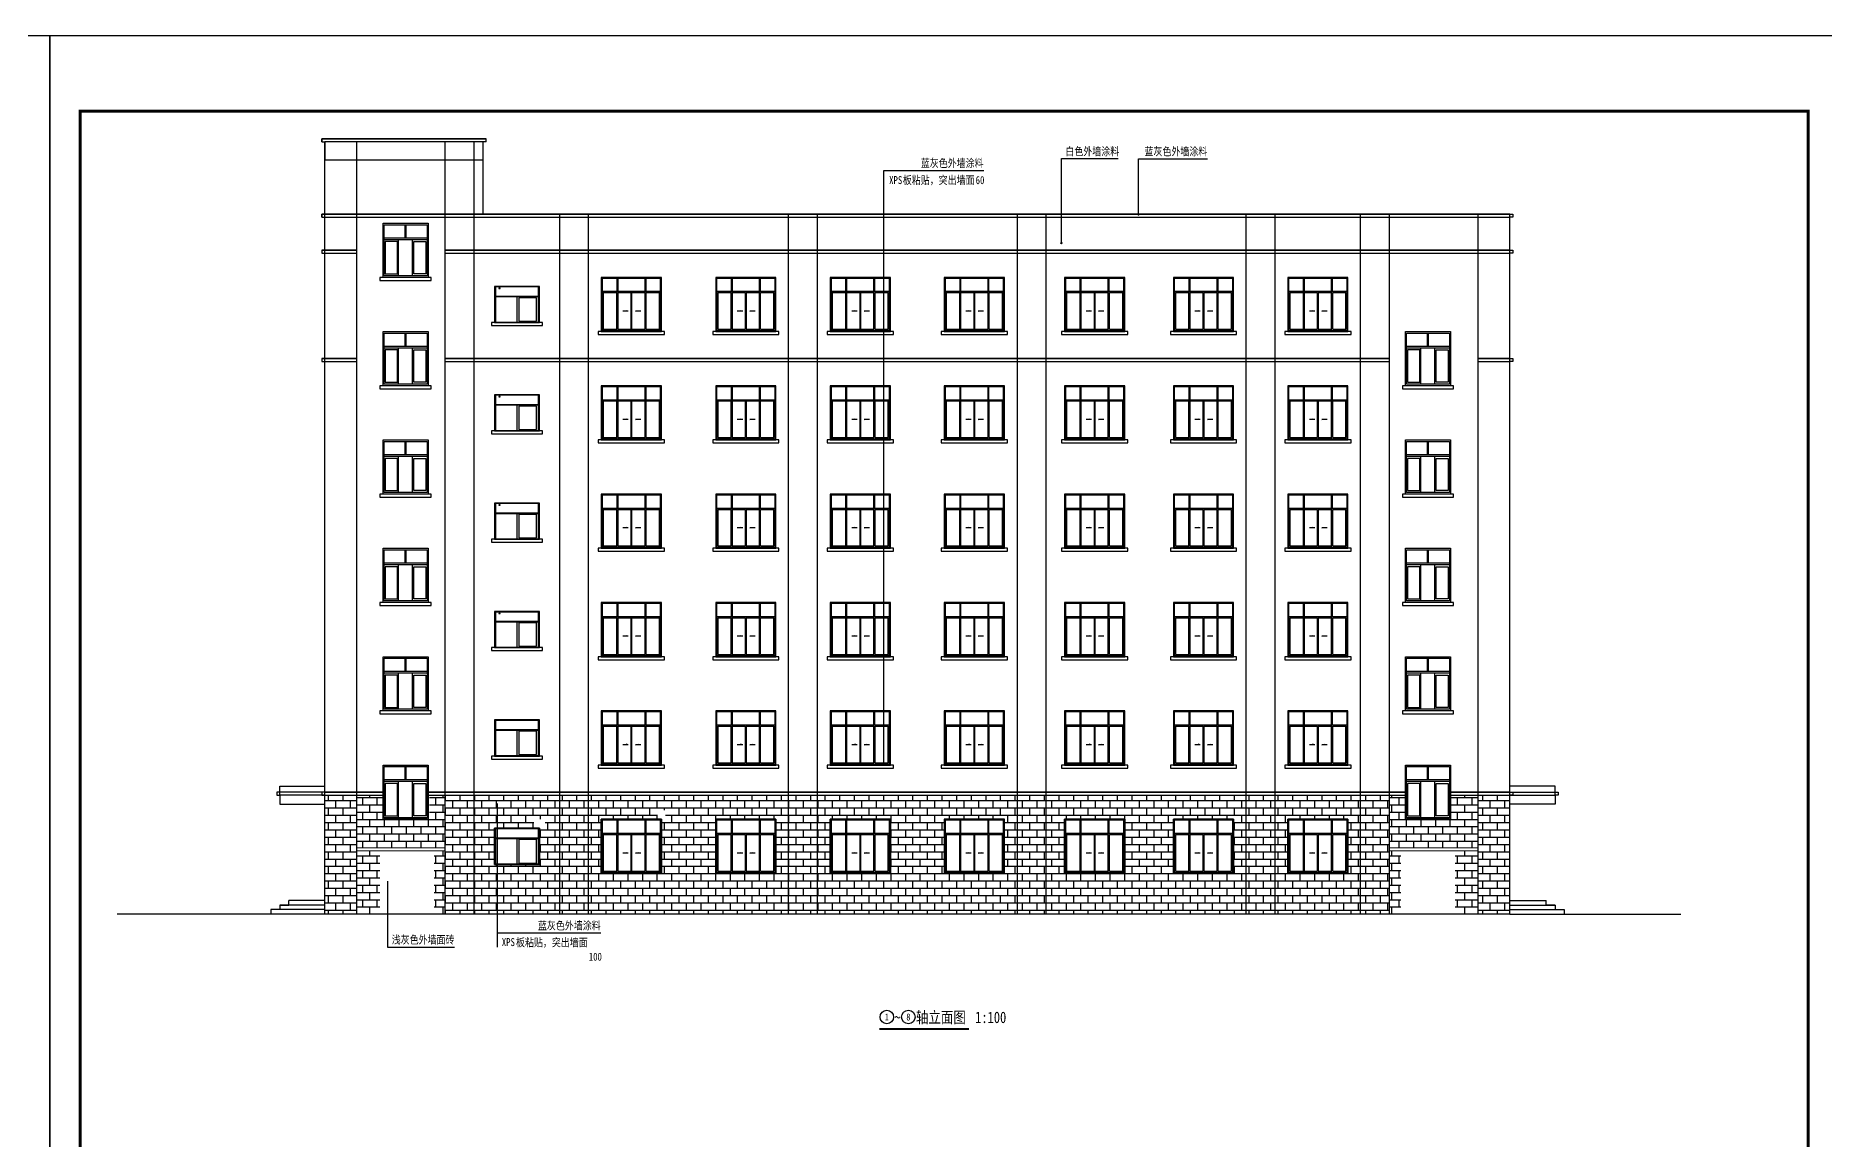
# Model space of a CAD drawing. Extents: x 39238 to 748440, y -374049 to 522939.
# Drawn here: x 335767 to 395167, y 217300 to 253956 of the extents above; entities that cross this region are included whole.
import ezdxf
from ezdxf.enums import TextEntityAlignment as Align

# ---------------------------------------------------------------- set-up
doc = ezdxf.new("R2010")
doc.units = 0
doc.header["$LTSCALE"] = 1000
doc.header["$MEASUREMENT"] = 0
for name, color, linetype in [('DIM_LEAD', 3, 'Continuous'), ('DIM_SYMB', 3, 'Continuous'), ('E_LINE', 7, 'Continuous'), ('E_WALL1', 2, 'Continuous'), ('E_WINDOW', 4, 'Continuous'), ('PUB_TEXT', 7, 'Continuous'), ('PUB_TITLE', 7, 'Continuous'), ('TWT_TITLE', 7, 'Continuous')]:
    doc.layers.add(name, color=color, linetype=linetype)
doc.styles.add('-宋体', font='', dxfattribs={"width": 0.8})
doc.styles.get('-宋体').set_extended_font_data('SimSun')
pattern_1 = [(0, (0, 0), (0, 242.6208), []), (90, (0, 0), (-242.6208, 242.6208), [242.6208, -242.6208])]

# ---------------------------------------------------------------- blocks, each defined once
blk = doc.blocks.new('$EWDLib$00001347')
for p, q in [((40, 1560), (2660, 1560)), ((90, 1510), (670, 1510)), ((90, 1510), (90, 90)), ((685, 1560), (685, 40)), ((695, 2060), (695, 1560)), ((735, 2060), (735, 1560)), ((735, 1510), (1325, 1510)), ((735, 1510), (735, 90)), ((1325, 1510), (1325, 90)), ((1375, 40), (1375, 1560)), ((1375, 1510), (1965, 1510)), ((1965, 1560), (1965, 2060)), ((1965, 40), (1965, 1560)), ((2005, 1560), (2005, 2060)), ((2015, 1510), (2610, 1510)), ((2015, 90), (2015, 1510)), ((2610, 90), (2610, 1510)), ((1209, 789), (967, 789)), ((1209, 789), (1109, 803)), ((1527, 789), (1653, 808)), ((1769, 789), (1527, 789)), ((90, 90), (670, 90)), ((735, 90), (1325, 90)), ((1375, 90), (1965, 90)), ((2015, 90), (2610, 90))]:
    blk.add_line(p, q)
for points in [[(0, 0), (2700, 0), (2700, 2100), (0, 2100)], [(40, 40), (2660, 40), (2660, 2060), (40, 2060)]]:
    blk.add_lwpolyline(points, close=True)
blk = doc.blocks.new('$EWDLib$00000594')
at = {"ltscale": 100}
for p, q in [((30, 2069.94), (30, 30)), ((1170, 2069.94), (30, 2069.94)), ((1170, 30), (1170, 2069.94)), ((1170, 1517.1), (30, 1517.1)), ((1170, 1487.1), (30, 1487.1)), ((600, 1487.1), (600, 30)), ((647.5, 1438.53), (647.5, 78.57)), ((1122.5, 1438.53), (647.5, 1438.53)), ((1122.5, 78.57), (1122.5, 1438.53)), ((30, 30), (1170, 30)), ((647.5, 78.57), (1122.5, 78.57))]:
    blk.add_line(p, q, dxfattribs=at)
blk.add_lwpolyline([(1200, 2099.94), (0, 2099.94), (0, 0), (1200, 0)], close=True)
blk = doc.blocks.new('$EWDLib$00001353')
for p, q in [((1760, 1014), (40, 1014)), ((1760, 974), (40, 974)), ((621.6, 40), (621.6, 974)), ((880, 1014), (880, 1360)), ((920, 1014), (920, 1360)), ((1178.4, 40), (1178.4, 974)), ((571.6, 924), (90, 924)), ((90, 924), (90, 90)), ((571.6, 90), (571.6, 924)), ((1228.4, 924), (1710, 924)), ((1228.4, 90), (1228.4, 924)), ((1710, 924), (1710, 90)), ((90, 90), (571.6, 90)), ((1710, 90), (1228.4, 90))]:
    blk.add_line(p, q)
for points in [[(0, 1400), (1800, 1400), (1800, 0), (0, 0)], [(40, 1360), (1760, 1360), (1760, 40), (40, 40)]]:
    blk.add_lwpolyline(points, close=True)

msp = doc.modelspace()

# ---------------------------------------------------------------- hatches: boundary and pattern name
h = msp.add_hatch()
h.set_pattern_fill('AR-B816', color=253, scale=200)
h.set_pattern_definition(pattern_1)
h.paths.add_polyline_path([(346430, 228730), (345370, 228730), (345370, 224780), (346430, 224780)])
h = msp.add_hatch()
h.set_pattern_fill('AR-B816', color=253, scale=200)
h.set_pattern_definition([(0, (1374.83, 34071.93), (0, 242.6208), []), (90, (1374.83, 34071.93), (-242.6208, 242.6208), [242.6208, -242.6208])])
h.paths.add_polyline_path([(349369, 228730), (348844, 228730), (348844, 227930), (347344, 227930), (347344, 228730), (346430, 228730), (346430, 226980), (349369, 226980)])
h.paths.add_polyline_path([(347194, 226880), (346430, 226880), (346430, 224780), (347194, 224780)])
h.paths.add_polyline_path([(349369, 226880), (348994, 226880), (348994, 224780), (349369, 224780)])
h = msp.add_hatch()
h.set_pattern_fill('AR-B816', color=253, scale=200)
h.set_pattern_definition(pattern_1)
h.paths.add_polyline_path([(350330, 228730), (349370, 228730), (349370, 224780), (350330, 224780)])
h = msp.add_hatch()
h.set_pattern_fill('AR-B816', color=253, scale=200)
h.set_pattern_definition(pattern_1)
h.paths.add_polyline_path([(351000, 227630), (352500, 227630), (352200, 227930), (353170, 227930), (353170, 228730), (350330, 228730), (350330, 224780), (351093, 224780), (351093, 226430), (351000, 226430)])
h.paths.add_polyline_path([(353170, 227930), (352800, 227930), (352500, 227630), (352500, 226430), (351093, 226430), (351093, 224780), (353170, 224780)], flags=17)
h.paths.add_polyline_path([(352851, 227971), (353736, 227971), (353736, 228358), (352851, 228358)], flags=9)
h = msp.add_hatch()
h.set_pattern_fill('AR-B816', color=253, scale=200)
h.set_pattern_definition(pattern_1)
h.paths.add_polyline_path([(354130, 228730), (353170, 228730), (353170, 224780), (354130, 224780)])
h.paths.add_polyline_path([(352851, 227971), (353736, 227971), (353736, 228358), (352851, 228358)], flags=9)
h = msp.add_hatch()
h.set_pattern_fill('AR-B816', color=253, scale=200)
h.set_pattern_definition(pattern_1)
h.paths.add_polyline_path([(360770, 228730), (354130, 228730), (354130, 224780), (360770, 224780)])
h.paths.add_polyline_path([(356550, 226130), (354550, 226130), (354550, 227930), (356550, 227930), (356250, 228230), (356850, 228230), (356550, 227930)], flags=16)
h.paths.add_polyline_path([(358350, 227930), (360350, 227930), (360350, 226130), (358350, 226130)], flags=16)
h.paths.add_polyline_path([(356901, 228271), (357786, 228271), (357786, 228658), (356901, 228658)], flags=24)
h = msp.add_hatch()
h.set_pattern_fill('AR-B816', color=253, scale=200)
h.set_pattern_definition(pattern_1)
h.paths.add_polyline_path([(361730, 228730), (360770, 228730), (360770, 224780), (361730, 224780)])
h.paths.add_polyline_path([(368370, 228730), (361730, 228730), (361730, 224780), (368370, 224780)])
h.paths.add_polyline_path([(362150, 226130), (362150, 227930), (364150, 227930), (364150, 226130)], flags=16)
h.paths.add_polyline_path([(365939, 226130), (365939, 227930), (367939, 227930), (367939, 226130)], flags=16)
h = msp.add_hatch()
h.set_pattern_fill('AR-B816', color=253, scale=200)
h.set_pattern_definition(pattern_1)
h.paths.add_polyline_path([(369330, 228730), (368370, 228730), (368370, 224780), (369330, 224780)])
h.paths.add_polyline_path([(375970, 228730), (369330, 228730), (369330, 224780), (375970, 224780)])
h.paths.add_polyline_path([(369933, 226130), (369933, 227930), (371933, 227930), (371933, 226130)], flags=16)
h.paths.add_polyline_path([(373550, 226130), (373550, 227930), (375550, 227930), (375550, 226130)], flags=16)
h = msp.add_hatch()
h.set_pattern_fill('AR-B816', color=253, scale=200)
h.set_pattern_definition(pattern_1)
h.paths.add_polyline_path([(376930, 228730), (375970, 228730), (375970, 224780), (376930, 224780)])
h.paths.add_polyline_path([(379770, 228730), (376930, 228730), (376930, 224780), (379770, 224780)])
h.paths.add_polyline_path([(377350, 226130), (377350, 227930), (379350, 227930), (379350, 226130)], flags=16)
h = msp.add_hatch()
h.set_pattern_fill('AR-B816', color=253, scale=200)
h.set_pattern_definition(pattern_1)
h.paths.add_polyline_path([(380730, 228730), (379770, 228730), (379770, 224780), (380730, 224780)])
h = msp.add_hatch()
h.set_pattern_fill('AR-B816', color=253, scale=200)
h.set_pattern_definition([(180, (728724.58, 34071.92), (7e-06, 242.6208), []), (90, (728724.58, 34071.92), (242.6208, 242.6208), [242.6208, -242.6208])])
h.paths.add_polyline_path([(380730, 228730), (381256, 228730), (381256, 227930), (382756, 227930), (382756, 228730), (383670, 228730), (383670, 226980), (380730, 226980)])
h.paths.add_polyline_path([(382906, 226880), (383670, 226880), (383670, 224780), (382906, 224780)])
h.paths.add_polyline_path([(380730, 226880), (381106, 226880), (381106, 224780), (380730, 224780)])
h = msp.add_hatch()
h.set_pattern_fill('AR-B816', color=253, scale=200)
h.set_pattern_definition(pattern_1)
h.paths.add_polyline_path([(384730, 228730), (383670, 228730), (383670, 226980), (383670, 226980), (383670, 226880), (383670, 226880), (383670, 224780), (384730, 224780)])

# ---------------------------------------------------------------- linework, layer by layer
for p, q in [((345270, 250530), (345270, 250430)), ((345270, 250430), (345270, 250530)), ((345270, 250430), (345370, 250430)), ((345370, 250430), (345370, 249830)), ((345370, 249830), (350630, 249830)), ((345270, 248030), (345270, 247930)), ((345270, 247930), (345270, 248030)), ((345270, 247930), (345370, 247930)), ((384730, 248030), (384730, 248030)), ((384730, 248030), (384730, 248030)), ((384730, 248030), (384730, 248030)), ((384730, 248030), (384830, 248030)), ((384830, 247930), (384730, 247930)), ((384830, 247930), (384730, 247930)), ((384830, 248030), (384830, 247930)), ((384830, 248030), (384830, 247930)), ((345270, 246830), (345270, 246730)), ((345270, 246730), (345370, 246730)), ((384730, 246830), (384730, 246830)), ((384730, 246830), (384730, 246830)), ((384730, 246830), (384730, 246830)), ((384730, 246830), (384830, 246830)), ((384830, 246730), (384730, 246730)), ((384830, 246730), (384730, 246730)), ((384830, 246830), (384830, 246730)), ((384830, 246830), (384830, 246730)), ((345270, 243230), (345270, 243130)), ((345270, 243130), (345370, 243130)), ((384730, 243230), (384730, 243230)), ((384730, 243230), (384730, 243230)), ((384730, 243230), (384730, 243230)), ((384730, 243230), (384830, 243230)), ((384830, 243130), (384730, 243130)), ((384830, 243130), (384730, 243130)), ((384830, 243230), (384830, 243130)), ((384830, 243230), (384830, 243130)), ((343870, 228830), (343770, 228830)), ((343770, 228830), (343770, 228730)), ((343770, 228730), (343870, 228730)), ((343870, 228730), (343870, 229030)), ((343870, 229030), (345370, 229030)), ((345370, 228830), (343870, 228830)), ((345370, 228730), (343870, 228730)), ((343870, 228730), (343870, 228430)), ((345270, 228830), (345270, 228730)), ((345270, 228730), (345370, 228730)), ((386230, 229030), (384730, 229030)), ((384730, 228830), (384730, 228830)), ((384730, 228830), (384730, 228830)), ((384730, 228830), (384730, 228830)), ((384730, 228830), (384830, 228830)), ((384730, 228830), (386230, 228830)), ((384830, 228730), (384730, 228730)), ((384830, 228730), (384730, 228730)), ((384730, 228730), (386230, 228730)), ((384830, 228830), (384830, 228730)), ((384830, 228830), (384830, 228730)), ((386230, 228730), (386230, 229030)), ((386230, 228830), (386330, 228830)), ((386230, 228730), (386230, 228430)), ((386330, 228730), (386230, 228730)), ((386330, 228830), (386330, 228730)), ((343870, 228430), (345370, 228430)), ((386230, 228430), (384730, 228430)), ((345370, 225230), (344170, 225230)), ((344170, 225080), (344170, 225230)), ((384730, 225230), (385930, 225230)), ((385930, 225080), (385930, 225230)), ((384730, 224780), (338466, 224780)), ((343870, 224930), (343570, 224930)), ((345370, 224930), (343570, 224930)), ((343570, 224930), (343570, 224780)), ((345370, 225080), (343870, 225080)), ((343870, 225080), (344170, 225080)), ((343870, 225080), (343870, 224930)), ((384730, 225080), (386230, 225080)), ((384730, 224930), (386530, 224930)), ((384730, 224780), (390407, 224780)), ((386230, 225080), (385930, 225080)), ((386230, 225080), (386230, 224930)), ((386230, 224930), (386530, 224930)), ((386530, 224930), (386530, 224780))]:
    msp.add_line(p, q)
for points in [[(347300, 229730), (348800, 229730), (348800, 227930), (347300, 227930)], [(381256, 229730), (382756, 229730), (382756, 227930), (381256, 227930)], [(351000, 227630), (352500, 227630), (352500, 226430), (351000, 226430)], [(354550, 227930), (356550, 227930), (356550, 226130), (354550, 226130)], [(358350, 227930), (360350, 227930), (360350, 226130), (358350, 226130)], [(362150, 227930), (364150, 227930), (364150, 226130), (362150, 226130)], [(367939, 227930), (365939, 227930), (365939, 226130), (367939, 226130)], [(369933, 227930), (371933, 227930), (371933, 226130), (369933, 226130)], [(373550, 227930), (375550, 227930), (375550, 226130), (373550, 226130)], [(377350, 227930), (379350, 227930), (379350, 226130), (377350, 226130)]]:
    msp.add_lwpolyline(points, close=True)
at = {"const_width": 25}
for points in [[(346430, 226880), (349369, 226880), (349369, 226880), (349369, 226880), (349369, 226880), (349369, 226980), (346430, 226980)], [(383670, 226880), (380730, 226880), (380730, 226880), (380730, 226880), (380730, 226880), (380730, 226980), (383670, 226980)]]:
    msp.add_lwpolyline(points, close=True, dxfattribs=at)
at = {"layer": 'DIM_LEAD'}
for p, q in [((363933, 229730), (363933, 249483)), ((363933, 234184), (363933, 249483)), ((363933, 237483), (363933, 249483)), ((363933, 240784), (363933, 249483)), ((363933, 244080), (363933, 249483)), ((363933, 249483), (367257, 249483)), ((369830, 247071), (369830, 249877)), ((369830, 249877), (371713, 249877)), ((372390, 248022), (372390, 249873)), ((372390, 249873), (374687, 249873)), ((351093, 228455), (351093, 223685)), ((347446, 225876), (347446, 223685)), ((351093, 224158), (354540, 224158)), ((347446, 223685), (349679, 223685))]:
    msp.add_line(p, q, dxfattribs=at)
at = {"layer": 'DIM_LEAD', "const_width": 40}
for points in [[(372390, 248002, 1), (372390, 248042, 1)], [(369830, 247051, 1), (369830, 247091, 1)]]:
    msp.add_lwpolyline(points, format="xyb", close=True, dxfattribs=at)
at = {"layer": 'DIM_SYMB', "color": 3, "const_width": 70}
msp.add_lwpolyline([(363784, 220963), (366767, 220963)], dxfattribs=at)
at = {"layer": 'E_LINE'}
for p, q in [((346430, 250530), (345270, 250530)), ((345270, 250530), (346510, 250530)), ((345370, 224780), (345370, 250430)), ((346430, 250430), (345370, 250430)), ((350731, 250530), (346350, 250530)), ((346350, 250530), (350731, 250530)), ((350731, 250530), (346430, 250530)), ((350731, 250430), (346430, 250430)), ((346430, 224780), (346430, 250430)), ((346510, 250530), (350731, 250530)), ((349370, 224780), (349370, 250430)), ((350330, 224780), (350330, 250430)), ((350630, 248030), (350630, 250430)), ((350631, 248030), (350631, 250430)), ((350731, 250430), (350731, 250530)), ((346430, 248030), (345270, 248030)), ((345270, 248030), (346510, 248030)), ((384730, 248030), (345270, 248030)), ((345270, 248030), (384730, 248030)), ((345270, 247930), (384730, 247930)), ((349450, 248030), (346350, 248030)), ((346350, 248030), (349450, 248030)), ((349530, 248030), (346430, 248030)), ((346510, 248030), (349450, 248030)), ((353170, 248030), (350330, 248030)), ((353330, 248030), (350330, 248030)), ((350410, 248030), (353250, 248030)), ((353170, 224780), (353170, 248030)), ((354130, 248030), (353170, 248030)), ((360770, 248030), (354130, 248030)), ((354130, 224780), (354130, 248030)), ((357530, 248030), (354130, 248030)), ((354210, 248030), (360850, 248030)), ((360930, 248030), (357530, 248030)), ((360770, 224780), (360770, 248030)), ((361730, 248030), (360770, 248030)), ((368370, 248030), (361730, 248030)), ((361730, 224780), (361730, 248030)), ((365130, 248030), (361730, 248030)), ((361810, 248030), (368450, 248030)), ((375970, 248030), (363050, 248030)), ((383670, 248030), (363050, 248030)), ((368530, 248030), (365130, 248030)), ((368370, 224780), (368370, 248030)), ((369330, 248030), (368370, 248030)), ((369330, 224780), (369330, 248030)), ((372730, 248030), (369330, 248030)), ((369410, 248030), (376050, 248030)), ((376130, 248030), (372730, 248030)), ((375970, 224780), (375970, 248030)), ((376930, 248030), (375970, 248030)), ((379770, 248030), (376930, 248030)), ((376930, 224780), (376930, 248030)), ((379930, 248030), (376930, 248030)), ((377010, 248030), (379850, 248030)), ((379770, 224780), (379770, 248030)), ((380730, 248030), (379770, 248030)), ((380730, 224780), (380730, 248030)), ((383830, 248030), (380730, 248030)), ((380810, 248030), (383750, 248030)), ((383670, 224780), (383670, 248030)), ((384730, 248030), (383670, 248030)), ((384730, 224780), (384730, 248030)), ((345270, 246830), (346430, 246830)), ((346430, 246830), (345270, 246830)), ((345370, 246730), (346430, 246730)), ((345450, 246830), (346430, 246830)), ((346430, 246830), (345530, 246830)), ((346350, 246830), (346430, 246830)), ((346430, 246830), (346350, 246830)), ((349530, 246830), (349370, 246830)), ((349370, 246830), (349450, 246830)), ((349450, 246830), (349370, 246830)), ((384730, 246830), (349370, 246830)), ((349370, 246830), (384730, 246830)), ((349370, 246830), (349450, 246830)), ((349370, 246730), (384730, 246730)), ((353330, 246830), (350330, 246830)), ((350410, 246830), (353250, 246830)), ((357530, 246830), (354130, 246830)), ((354210, 246830), (360850, 246830)), ((360930, 246830), (357530, 246830)), ((365130, 246830), (361730, 246830)), ((361810, 246830), (368450, 246830)), ((368530, 246830), (365130, 246830)), ((372730, 246830), (369330, 246830)), ((369410, 246830), (376050, 246830)), ((376130, 246830), (372730, 246830)), ((379930, 246830), (376930, 246830)), ((377010, 246830), (379850, 246830)), ((383830, 246830), (380730, 246830)), ((380810, 246830), (383750, 246830)), ((345270, 243230), (346430, 243230)), ((346430, 243230), (345270, 243230)), ((345370, 243130), (346430, 243130)), ((346350, 243230), (345450, 243230)), ((345450, 243230), (346350, 243230)), ((346350, 243230), (346430, 243230)), ((346350, 243230), (346430, 243230)), ((346430, 243230), (346350, 243230)), ((346430, 243230), (346350, 243230)), ((349450, 243230), (349370, 243230)), ((349450, 243230), (349370, 243230)), ((349370, 243230), (380730, 243230)), ((349370, 243230), (349450, 243230)), ((349370, 243230), (380730, 243230)), ((380730, 243230), (349370, 243230)), ((349370, 243130), (380730, 243130)), ((384730, 243230), (383670, 243230)), ((383670, 243230), (384730, 243230)), ((383670, 243130), (384730, 243130)), ((345370, 228830), (347300, 228830)), ((347300, 228830), (345370, 228830)), ((345370, 228730), (347300, 228730)), ((346350, 228830), (347300, 228830)), ((347300, 228830), (346350, 228830)), ((349450, 228830), (348800, 228830)), ((348800, 228830), (381256, 228830)), ((348800, 228830), (349450, 228830)), ((381256, 228830), (348800, 228830)), ((348800, 228730), (381256, 228730)), ((384730, 228830), (382756, 228830)), ((382756, 228830), (384730, 228830)), ((382756, 228730), (384730, 228730))]:
    msp.add_line(p, q, dxfattribs=at)
at = {"layer": 'E_WALL1'}
for points in [[(347200, 245930), (347200, 245830), (348900, 245830), (348900, 245930), (347200, 245930)], [(350900, 244430), (350900, 244330), (352600, 244330), (352600, 244430), (350900, 244430)], [(354450, 244130), (354450, 244030), (356650, 244030), (356650, 244130), (354450, 244130)], [(358250, 244130), (358250, 244030), (360450, 244030), (360450, 244130), (358250, 244130)], [(362050, 244130), (362050, 244030), (364250, 244030), (364250, 244130), (362050, 244130)], [(365839, 244130), (365839, 244030), (368039, 244030), (368039, 244130), (365839, 244130)], [(369833, 244130), (369833, 244030), (372033, 244030), (372033, 244130), (369833, 244130)], [(373450, 244130), (373450, 244030), (375650, 244030), (375650, 244130), (373450, 244130)], [(377250, 244130), (377250, 244030), (379450, 244030), (379450, 244130), (377250, 244130)], [(347200, 242330), (347200, 242230), (348900, 242230), (348900, 242330), (347200, 242330)], [(381156, 242330), (381156, 242230), (382856, 242230), (382856, 242330), (381156, 242330)], [(350900, 240830), (350900, 240730), (352600, 240730), (352600, 240830), (350900, 240830)], [(354450, 240530), (354450, 240430), (356650, 240430), (356650, 240530), (354450, 240530)], [(358250, 240530), (358250, 240430), (360450, 240430), (360450, 240530), (358250, 240530)], [(362050, 240530), (362050, 240430), (364250, 240430), (364250, 240530), (362050, 240530)], [(365839, 240530), (365839, 240430), (368039, 240430), (368039, 240530), (365839, 240530)], [(369833, 240530), (369833, 240430), (372033, 240430), (372033, 240530), (369833, 240530)], [(373450, 240530), (373450, 240430), (375650, 240430), (375650, 240530), (373450, 240530)], [(377250, 240530), (377250, 240430), (379450, 240430), (379450, 240530), (377250, 240530)], [(347200, 238730), (347200, 238630), (348900, 238630), (348900, 238730), (347200, 238730)], [(381156, 238730), (381156, 238630), (382856, 238630), (382856, 238730), (381156, 238730)], [(350900, 237230), (350900, 237130), (352600, 237130), (352600, 237230), (350900, 237230)], [(354450, 236930), (354450, 236830), (356650, 236830), (356650, 236930), (354450, 236930)], [(358250, 236930), (358250, 236830), (360450, 236830), (360450, 236930), (358250, 236930)], [(362050, 236930), (362050, 236830), (364250, 236830), (364250, 236930), (362050, 236930)], [(365839, 236930), (365839, 236830), (368039, 236830), (368039, 236930), (365839, 236930)], [(369833, 236930), (369833, 236830), (372033, 236830), (372033, 236930), (369833, 236930)], [(373450, 236930), (373450, 236830), (375650, 236830), (375650, 236930), (373450, 236930)], [(377250, 236930), (377250, 236830), (379450, 236830), (379450, 236930), (377250, 236930)], [(347200, 235130), (347200, 235030), (348900, 235030), (348900, 235130), (347200, 235130)], [(381156, 235130), (381156, 235030), (382856, 235030), (382856, 235130), (381156, 235130)], [(350900, 233630), (350900, 233530), (352600, 233530), (352600, 233630), (350900, 233630)], [(354450, 233330), (354450, 233230), (356650, 233230), (356650, 233330), (354450, 233330)], [(358250, 233330), (358250, 233230), (360450, 233230), (360450, 233330), (358250, 233330)], [(362050, 233330), (362050, 233230), (364250, 233230), (364250, 233330), (362050, 233330)], [(365839, 233330), (365839, 233230), (368039, 233230), (368039, 233330), (365839, 233330)], [(369833, 233330), (369833, 233230), (372033, 233230), (372033, 233330), (369833, 233330)], [(373450, 233330), (373450, 233230), (375650, 233230), (375650, 233330), (373450, 233330)], [(377250, 233330), (377250, 233230), (379450, 233230), (379450, 233330), (377250, 233330)], [(347200, 231530), (347200, 231430), (348900, 231430), (348900, 231530), (347200, 231530)], [(381156, 231530), (381156, 231430), (382856, 231430), (382856, 231530), (381156, 231530)], [(350900, 230030), (350900, 229930), (352600, 229930), (352600, 230030), (350900, 230030)], [(354450, 229730), (354450, 229630), (356650, 229630), (356650, 229730), (354450, 229730)], [(358250, 229730), (358250, 229630), (360450, 229630), (360450, 229730), (358250, 229730)], [(362050, 229730), (362050, 229630), (364250, 229630), (364250, 229730), (362050, 229730)], [(365839, 229730), (365839, 229630), (368039, 229630), (368039, 229730), (365839, 229730)], [(369833, 229730), (369833, 229630), (372033, 229630), (372033, 229730), (369833, 229730)], [(373450, 229730), (373450, 229630), (375650, 229630), (375650, 229730), (373450, 229730)], [(377250, 229730), (377250, 229630), (379450, 229630), (379450, 229730), (377250, 229730)]]:
    msp.add_lwpolyline(points, dxfattribs=at)
at = {"layer": 'PUB_TEXT', "color": 3}
for centre in [(364034, 221360), (364750, 221360)]:
    msp.add_circle(centre, 225, dxfattribs=at)
at = {"layer": 'PUB_TITLE', "color": 4}
msp.add_lwpolyline([(276838, 169856), (336238, 169856), (336238, 253956), (276838, 253956)], close=True, dxfattribs=at)
at = {"layer": 'TWT_TITLE'}
msp.add_lwpolyline([(336238, 253956), (336238, 169856), (395638, 169856), (395638, 253956)], close=True, dxfattribs=at)
at = {"layer": 'TWT_TITLE', "const_width": 100}
msp.add_lwpolyline([(337238, 251456), (337238, 170856), (394638, 170856), (394638, 251456)], close=True, dxfattribs=at)

# ---------------------------------------------------------------- block references
at = {"layer": 'E_WINDOW'}
for name, p, xscale, yscale in [('$EWDLib$00001353', (347300, 245930), 0.8333333333139308, 1.285714285710128), ('$EWDLib$00001347', (354550, 244130), 0.7407407407299615, 0.857142857144936), ('$EWDLib$00001347', (358350, 244130), 0.7407407407299615, 0.857142857144936), ('$EWDLib$00001347', (362150, 244130), 0.7407407407299615, 0.857142857144936), ('$EWDLib$00001347', (365939, 244130), 0.7407407407299615, 0.857142857144936), ('$EWDLib$00001347', (369933, 244130), 0.7407407407299615, 0.857142857144936), ('$EWDLib$00001347', (373550, 244130), 0.7407407407299615, 0.857142857144936), ('$EWDLib$00001347', (377350, 244130), 0.7407407407299615, 0.857142857144936), ('$EWDLib$00000594', (351000, 244430), 1.25, 0.5714448984217597), ('$EWDLib$00000594', (351150, 245565), 0.03787878795992583, 0.00590627416386269), ('$EWDLib$00001353', (347300, 242330), 0.8333333333139308, 1.285714285710128), ('$EWDLib$00001353', (381256, 242330), 0.8333333333139308, 1.285714285710128), ('$EWDLib$00000594', (351000, 240830), 1.25, 0.5714448984217597), ('$EWDLib$00000594', (351150, 241965), 0.03787878795992583, 0.00590627416386269), ('$EWDLib$00001347', (354550, 240530), 0.7407407407299615, 0.857142857144936), ('$EWDLib$00001347', (358350, 240530), 0.7407407407299615, 0.857142857144936), ('$EWDLib$00001347', (362150, 240530), 0.7407407407299615, 0.857142857144936), ('$EWDLib$00001347', (365939, 240530), 0.7407407407299615, 0.857142857144936), ('$EWDLib$00001347', (369933, 240530), 0.7407407407299615, 0.857142857144936), ('$EWDLib$00001347', (373550, 240530), 0.7407407407299615, 0.857142857144936), ('$EWDLib$00001347', (377350, 240530), 0.7407407407299615, 0.857142857144936), ('$EWDLib$00001353', (347300, 238730), 0.8333333333139308, 1.285714285710128), ('$EWDLib$00001353', (381256, 238730), 0.8333333333139308, 1.285714285710128), ('$EWDLib$00000594', (351000, 237230), 1.25, 0.5714448984217597), ('$EWDLib$00000594', (351150, 238365), 0.03787878795992583, 0.00590627416386269), ('$EWDLib$00001347', (354550, 236930), 0.7407407407299615, 0.857142857144936), ('$EWDLib$00001347', (358350, 236930), 0.7407407407299615, 0.857142857144936), ('$EWDLib$00001347', (362150, 236930), 0.7407407407299615, 0.857142857144936), ('$EWDLib$00001347', (365939, 236930), 0.7407407407299615, 0.857142857144936), ('$EWDLib$00001347', (369933, 236930), 0.7407407407299615, 0.857142857144936), ('$EWDLib$00001347', (373550, 236930), 0.7407407407299615, 0.857142857144936), ('$EWDLib$00001347', (377350, 236930), 0.7407407407299615, 0.857142857144936), ('$EWDLib$00001353', (347300, 235130), 0.8333333333139308, 1.285714285710128), ('$EWDLib$00001353', (381256, 235130), 0.8333333333139308, 1.285714285710128), ('$EWDLib$00000594', (351000, 233630), 1.25, 0.5714448984217597), ('$EWDLib$00000594', (351150, 234765), 0.03787878795992583, 0.00590627416386269), ('$EWDLib$00001347', (354550, 233330), 0.7407407407299615, 0.857142857144936), ('$EWDLib$00001347', (358350, 233330), 0.7407407407299615, 0.857142857144936), ('$EWDLib$00001347', (362150, 233330), 0.7407407407299615, 0.857142857144936), ('$EWDLib$00001347', (365939, 233330), 0.7407407407299615, 0.857142857144936), ('$EWDLib$00001347', (369933, 233330), 0.7407407407299615, 0.857142857144936), ('$EWDLib$00001347', (373550, 233330), 0.7407407407299615, 0.857142857144936), ('$EWDLib$00001347', (377350, 233330), 0.7407407407299615, 0.857142857144936), ('$EWDLib$00001353', (347300, 231530), 0.8333333333139308, 1.285714285710128), ('$EWDLib$00001353', (381256, 231530), 0.8333333333139308, 1.285714285710128), ('$EWDLib$00000594', (351000, 230030), 1.25, 0.5714448984217597), ('$EWDLib$00001347', (354550, 229730), 0.7407407407299615, 0.857142857144936), ('$EWDLib$00001347', (358350, 229730), 0.7407407407299615, 0.857142857144936), ('$EWDLib$00001347', (362150, 229730), 0.7407407407299615, 0.857142857144936), ('$EWDLib$00001347', (365939, 229730), 0.7407407407299615, 0.857142857144936), ('$EWDLib$00001347', (369933, 229730), 0.7407407407299615, 0.857142857144936), ('$EWDLib$00001347', (373550, 229730), 0.7407407407299615, 0.857142857144936), ('$EWDLib$00001347', (377350, 229730), 0.7407407407299615, 0.857142857144936), ('$EWDLib$00001353', (347300, 227930), 0.8333333333139308, 1.285714285710128), ('$EWDLib$00001353', (381256, 227930), 0.8333333333139308, 1.285714285710128), ('$EWDLib$00000594', (351000, 226430), 1.25, 0.5714448984217597), ('$EWDLib$00001347', (354550, 226130), 0.7407407407299615, 0.857142857144936), ('$EWDLib$00001347', (358350, 226130), 0.7407407407299615, 0.857142857144936), ('$EWDLib$00001347', (362150, 226130), 0.7407407407299615, 0.857142857144936), ('$EWDLib$00001347', (365939, 226130), 0.7407407407299615, 0.857142857144936), ('$EWDLib$00001347', (369933, 226130), 0.7407407407299615, 0.857142857144936), ('$EWDLib$00001347', (373550, 226130), 0.7407407407299615, 0.857142857144936), ('$EWDLib$00001347', (377350, 226130), 0.7407407407299615, 0.857142857144936)]:
    msp.add_blockref(name, p, dxfattribs=dict(at, xscale=xscale, yscale=yscale))

# ---------------------------------------------------------------- texts
at = {"layer": 'PUB_TEXT', "style": '-宋体', "width": 0.8}
for s, p in [('白色外墙涂料', (369965, 249982)), ('蓝灰色外墙涂料', (372593, 249979)), ('蓝灰色外墙涂料', (365164, 249590)), ('XPS', (364111, 249028)), ('板粘贴，突出墙面', (364565, 249028)), ('60', (366984, 249028)), ('蓝灰色外墙涂料', (352446, 224264)), ('浅灰色外墙面砖', (347590, 223794)), ('XPS', (351246, 223716)), ('板粘贴，突出墙面', (351716, 223703)), ('100', (354136, 223230))]:
    msp.add_text(s, height=265.8, dxfattribs=at).set_placement(p)
at = {"layer": 'PUB_TEXT', "color": 3, "style": '-宋体', "width": 0.8}
for s, height, p in [('轴立面图', 379.7, (365000, 221160)), ('~', 380, (364284, 221160)), ('1:100', 379.7, (366967, 221160))]:
    msp.add_text(s, height=height, dxfattribs=at).set_placement(p)
at = {"layer": 'PUB_TEXT', "color": 3, "style": '-宋体'}
for s, height, width, p, p2 in [('1', 232, 0.83237, (363965, 221244), (364102, 221244)), ('8', 233, 0.822857, (364681, 221244), (364818, 221244))]:
    msp.add_text(s, height=height, dxfattribs=dict(at, width=width)).set_placement(p, p2, align=Align.FIT)

doc.saveas('drawing.dxf')
